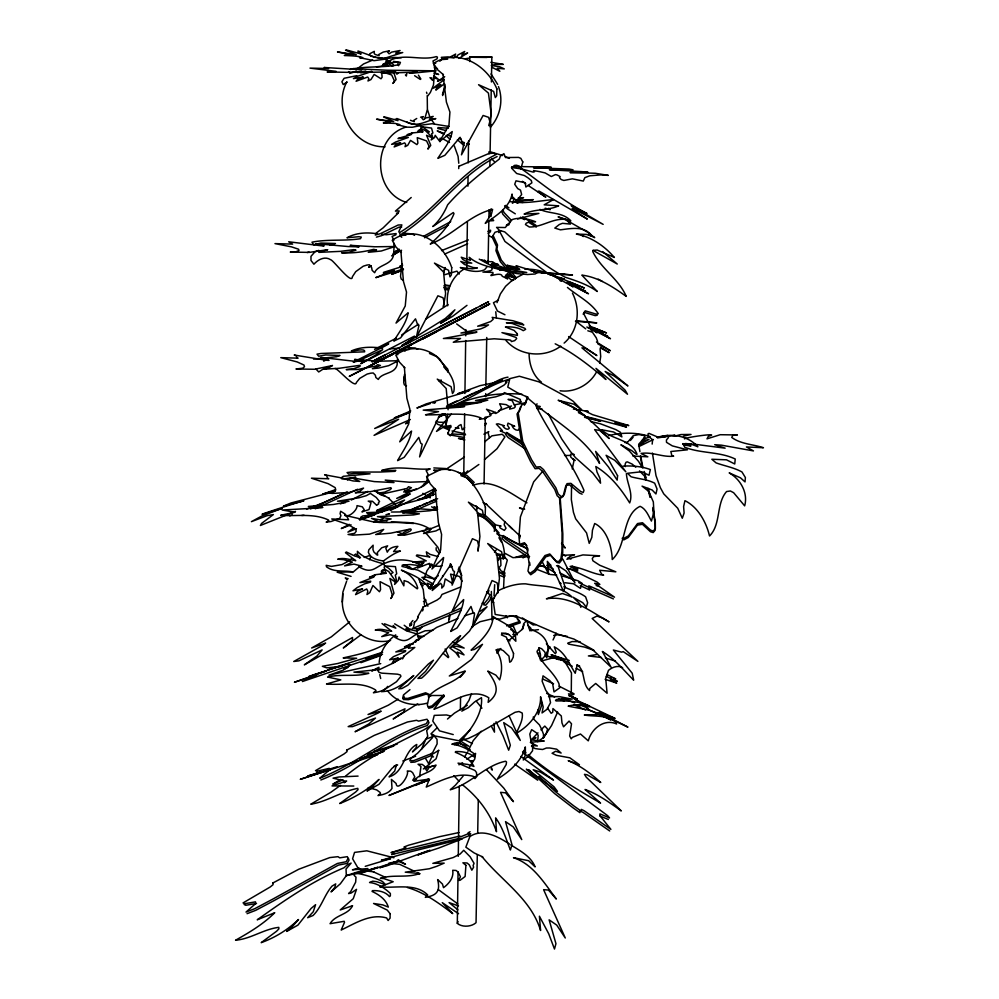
<?xml version="1.0" encoding="UTF-8"?>
<svg xmlns="http://www.w3.org/2000/svg" width="999" height="999" viewBox="0 0 999 999"><rect width="100%" height="100%" fill="white"/><g stroke="black" fill="none" stroke-linecap="round" stroke-linejoin="round"><path stroke-width="1.5" d="M436.176 547.727L436.176 550.087L439.385 553.708M503.571 588.261L504.358 570.729L507.317 560.102L504.12 556.493L504.133 554.033L505.207 553.434L512.949 557.654L529.582 556.518M477.297 854.807L476.048 922.689C471.416 926.91 462.087 927.522 457.305 923.338L458.054 871.915M458.279 856.33L459.278 786.201M460.377 709.839L460.564 697.377M463.761 474.525L464.635 413.736M464.922 393.481L465.684 340.497M465.759 335.826L465.846 329.583M466.72 268.806L467.395 222.053M467.907 186.214L468.044 176.86M468.244 162.837L468.556 141.021M469.705 61.538L469.817 56.743L491.845 57.043L491.396 81.968M477.697 832.991L478.296 800.274M484.065 483.966L485.277 416.97M485.651 396.715L485.714 393.594M485.851 385.801L486.738 337.5M488.099 262.712L488.861 220.642M488.923 217.532L489.06 209.74M489.86 166.109L489.972 159.877M490.109 152.085L491.246 89.76M571.278 693.044L571.465 672.864L564.248 660.701L550.449 656.655L568.681 662.424M424.288 604.47L424.363 602.022M652.16 444.105L652.634 439.747L648.501 436.388L647.951 433.991L648.938 433.354L657.954 437.137C671.952 433.191 687.874 435.614 697.876 446.778L690.983 444.08L685.714 443.544L683.328 444.018L684.665 447.227C700.948 453.646 719.342 451.398 735.239 459.016L734.74 463.973L726.473 459.815L711.837 459.265L716.096 462.899C724.774 465.996 733.803 467.507 741.945 471.94L745.391 477.559L745.029 481.893L740.446 477.797L729.183 472.902C740.471 479.17 748.301 492.944 744.655 505.856L733.653 492.719L730.406 490.984L726.573 491.545C715.871 503.696 721.303 524.3 709.527 535.988C706.318 522.215 697.926 507.017 684.952 500.686L683.616 506.543L684.103 513.024L682.292 518.244L677.747 508.266L663.748 493.868L660.314 487.599L655.993 475.599L652.422 453.084M301.735 515.472L304.071 515.272M458.716 168.606L458.803 165.959M445.079 267.532L443.606 273.351M342.719 593.668L342.32 602.072L342.869 592.17L346.616 581.256M394.18 243.381L393.693 254.433C392.232 264.448 380.856 264.148 375.674 270.692L374.65 272.727L372.152 270.354L371.603 267.495L369.418 264.772L366.883 265.072L363.274 266.196L355.731 271.653L352.385 276.76C352.222 285.452 333.266 259.915 330.557 259.678C324.775 255.869 317.957 259.665 313.923 264.211L310.989 260.477L310.976 256.356L314.935 251.81L318.743 250.387M492.082 267.52L491.958 269.817L490.472 270.754L482.929 272.103L492.894 272.44L493.007 273.676C485.202 278.983 501.198 270.741 502.235 276.273L507.667 278.896C500.024 273.114 512.862 277.385 515.959 278.209L506.693 274.525L507.392 273.589L509.965 274.525L510.252 272.29C496.328 267.657 480.981 267.12 469.205 257.305L470.429 260.327L461.251 257.205L462.699 259.365L465.896 261.238L471.778 263.137L465.072 262.812L460.764 261.438L464.448 264.473L473.089 267.532L477.36 267.932L472.127 268.831L460.277 267.557C467.769 270.841 476.61 273.027 484.503 269.842L486.975 266.895M447.714 372.04L447.864 369.33L436.925 356.73L429.483 353.496M540.259 659.952L540.521 655.007L538.823 647.702M457.305 923.338L458.042 921.577M501.461 542.082L498.913 537.749M379.17 662.512C380.119 651.373 386.75 641.246 395.741 634.852M519.78 538.186L520.004 535.127M442.569 576.485L442.657 575.561M494.03 595.916L494.68 584.69M403.833 380.507L404.495 374.463M404.345 376.561L403.696 382.58L404.37 384.877L406.493 385.814M448.576 622.252L449.538 615.059M449.388 619.343L449.962 615.022M599.662 363.174L600.699 356.531L600.074 348.701M447.727 414.298L446.066 424.987L446.74 419.705L445.729 415.472L441.945 413.886M541.645 659.927L541.808 658.94M419.605 776.66L420.966 766.508L418.032 764.235L422.227 764.397L424.4 766.058L426.773 770.966L428.746 768.219L428.321 766.708M572.24 468.943L574.088 460.164L570.716 457.018L570.591 454.433L571.64 453.583L574.275 454.545M491.845 57.043L469.767 56.868M494.393 529.27L495.367 524.612L485.639 515.734L477.222 512.874M494.268 531.381L495.242 526.748L485.514 517.919L478.396 515.571M433.466 488.823L432.467 493.481L433.017 495.267M432.33 495.566L434.665 488.436M414.672 621.927L413.274 628.284L416.983 628.995M488.124 593.568L488.886 590.209M404.058 696.253L403.284 699.5L408.379 699.725L426.198 694.093L430.169 695.903M397.427 359.428L397.115 364.86C394.842 373.576 384.54 372.352 379.32 377.809L378.309 379.445L375.874 377.51L375.349 375.187L373.214 372.977L370.729 373.176L367.17 374.051L359.74 378.384L356.406 382.48C355.494 389.323 338.261 368.818 335.09 368.469M565.546 486.7L563.099 496.453L560.302 498.389L557.18 495.766L554.72 489.385L542.457 471.266L539.098 468.394L535.114 468.706L530.569 461.501L521.703 443.119L517.032 413.873L518.256 413.087L520.666 406.63M487.175 416.858L484.877 419.568M442.42 94.805L445.154 84.778M442.669 95.542L445.005 86.975M491.046 124.8L490.372 127.248C500.187 116.421 503.646 100.25 498.439 86.538M402.073 263.923L400.512 276.286L401.223 279.121L403.384 280.257M401.148 268.831L402.322 264.635M450.661 564.373L449.712 567.245L451.948 566.383M491.146 208.766L490.034 212.025L491.046 216.596M424.762 118.819L427.397 109.478L427.235 95.567M471.478 693.643L468.993 700.386L461.825 711.126L468.306 707.679L474.6 701.947L481.481 697.664C482.979 713.174 471.54 728.758 461.563 740.184L468.406 738.436L475.574 734.964L515.109 712.262L519.005 711.5L522.227 713.036C523.351 720.229 518.868 726.91 516.308 733.366C529.258 725.886 541.158 712.487 540.571 696.765L543.194 706.967L542.032 712.949L546.915 709.377L550.536 702.659L548.813 694.417L545.791 690.384L542.132 681.218L543.031 675.836L549.75 680.581L552.684 683.94L554.02 691.907L559.727 687.824L558.891 683.516C553.321 671.403 541.383 664.11 536.987 651.398L539.46 647.914L541.62 648.701L544.692 651.86L546.628 657.717C551.273 643.406 543.868 632.891 529.27 629.158L527.072 621.39L525.736 621.465L523.613 623.826L522.902 628.821L508.341 640.883M346.803 81.955C332.342 109.178 353.134 147.527 385.077 146.828M410.926 625.187L410.002 625.861M423.701 579.432L427.01 570.679L431.556 564.36M524.413 405.207L526.898 398.613M527.922 396.965L525.437 403.559L521.69 404.97L519.293 411.426L518.069 412.212L522.752 441.446L531.643 459.827L536.188 467.045L540.184 466.72L543.543 469.592L555.831 487.712L558.291 494.105L561.413 496.715L564.21 494.792L566.995 483.653L570.866 483.341L580.644 491.458L583.254 492.519L583.978 490.334C571.053 460.639 550.399 435.102 536.063 406.106L537.025 403.783M369.618 559.802L370.592 557.267L369.867 555.432L364.148 557.442M497.015 302.647L500.374 293.943L505.606 286.288L512.325 280.232M422.552 610.901L423.226 609.19M397.115 73.164L396.728 74.088L397.964 73.377M468.094 751.123L473.176 740.671L481.168 731.268M423.476 606.805L417.657 616.92L418.194 617.582M421.478 749.3L425.874 739.16L431.943 736.937M522.027 629.445L524.088 624.737M450.324 563.686L450.524 565.122M444.193 270.242L445.104 268.207M557.629 712.075L551.623 725.449L543.081 738.336L546.241 733.366L547.602 729.07L544.805 726.073L540.958 729.882M549.9 646.765L544.642 656.355L541.795 659.365M553.021 639.997L556.131 633.241M491.57 596.453L489.735 600.399L485.764 605.219L483.703 604.82M428.521 763.898L432.542 755.394L429.657 754.332L413.898 760.564L409.79 760.863L411.101 758.191L417.482 753.333L432.367 737.824L433.828 734.927L430.894 733.928L437.013 727.871M644.892 437.237L643.331 440.497L638.573 445.854M485.214 425.499L486.351 423.301L485.064 423.738M440.035 414.672L419.592 456.905L422.202 444.168L420.804 443.344L418.768 437.412L404.158 457.33L397.602 460.639C402.772 451.136 409.902 441.933 411.563 431.068L399.7 441.833L408.703 423.963L409.915 409.39L406.893 398.276L404.37 367.307L404.845 367.882L399.363 362.038L395.816 355.12C409.765 344.767 427.46 347.49 439.597 358.953C445.579 369.081 456.381 378.771 453.821 391.533L452.51 393.556L451.098 386.713L437.25 379.108L446.203 388.524L448.089 409.74M418.181 617.357L416.446 620.566L414.173 622.302M415.746 641.745L417.17 639.685L418.906 639.61L417.107 634.153L425.124 630.806L432.867 630.344M402.572 658.89L404.32 655.831M410.626 644.805L408.666 648.226L414.797 647.452L403.359 656.443M583.129 314.161L585.214 310.826L596.216 314.123L598.289 313.748C591.046 302.41 577.672 296.016 567.444 287.437M380.607 574.038L383.504 569.705L385.402 569.63L388.736 571.528L395.741 581.418L396.041 582.454L389.872 578.446L393.968 593.181L390.846 598.551L391.995 596.79L392.083 594.143L389.747 586.663L380.07 581.668L380.557 589.66L379.47 591.745L372.939 585.489L369.817 592.619L366.983 594.53L367.807 591.171L366.708 588.973L355.569 594.63L357.33 591.445L362.537 588.886L352.997 590.821L357.23 587.549L364.61 583.853L370.454 582.13L370.741 581.168L359.902 582.579L373.751 577.122L375.174 574.737L386.051 573.326L384.153 567.295L384.765 565.933L383.541 563.923C395.429 557.954 411.089 558.666 422.065 565.909L410.389 564.522L402.36 565.072L402.01 566.421L417.844 570.104L434.902 579.108L426.323 577.01L421.89 577.447L433.204 583.99M467.794 470.879L464.523 474.05M464.647 756.817L467.407 752.259M343.718 669.155L347.989 667.432M387.762 686.375C384.69 690.871 378.509 691.982 373.414 692.757L376.011 690.809L375.499 689.909C360.976 681.068 342.707 685.364 326.523 684.003L340.821 679.882L327.622 677.047C341.146 673.688 355.419 677.122 368.806 673.326L353.933 672.14L379.233 669.442M469.018 767.582L474.762 759.003L475.586 753.408L466.845 759.29M494.53 552.435L496.103 550.099M498.114 559.04L500.324 555.794L496.141 554.77M498.301 560.464L500.499 557.217M596.44 372.103C589.572 384.902 574.512 392.782 560.089 390.771M539.947 209.39C549.15 214.023 562.774 211.863 570.854 220.879L558.091 216.87L565.671 219.73L586.975 231.893M427.609 96.141L430.369 92.445L433.466 85.052L434.89 68.344L432.979 60.989L437.087 58.804L437.425 57.118L436.276 56.606C419.792 61.638 400.187 51.124 385.302 63.549L397.789 61.913L400.437 62.375L399.525 64.548C383.304 68.094 366.433 65.709 350.287 69.455M410.452 644.904L407.979 647.727M542.644 471.403L533.678 481.855L520.404 516.908L518.968 536.863L519.63 544.355L524.45 542.732L526.51 545.254L529.183 563.96L527.959 571.116L529.92 573.426L534.428 570.229L544.979 555.531L549.775 553.958L556.143 561.138L558.578 561.688L560.901 558.716L561.925 551.361L562.05 532.604L559.502 497.677M422.327 626.473L420.379 628.97L416.833 631.168L409.515 629.42L404.183 625.249M417.594 132.38L420.267 129.358L422.077 129.271L425.312 130.532L432.217 137.25L432.517 137.949L426.548 135.29L430.781 145.379L427.909 149.126L428.996 146.079L426.598 140.946L417.245 137.65L417.894 143.144L416.908 144.605L410.527 140.384L407.704 145.342L405.032 146.703L405.744 144.38L404.645 142.882L394.143 146.94L395.754 144.718L400.674 142.882L391.596 144.356L395.567 142.033L408.329 137.437L398.002 138.574L398.913 138.174L411.113 134.615L412.412 132.942L422.777 131.818L420.829 127.685L421.378 126.736L431.506 128.072L432.892 132.979L431.58 133.816L432.704 137.063L431.131 139.96L434.528 137.6L435.189 135.327L439.935 141.683L440.059 138.149L440.934 138.586M432.417 583.94L429.433 587.699L431.705 586.7M451.373 414.011L436.501 431.418L443.406 427.072L450.861 425.462L447.814 433.866L450.399 435.826L453.883 430.606L458.966 425.599L461.014 424.55L462.212 429.782L464.622 427.647M412.862 620.504L410.901 622.889L411.401 625.362L409.578 623.913M427.934 528.259L426.648 529.807L404.37 535.252L397.814 534.94L404.832 533.716L410.202 531.018L411.263 529.77L410.664 528.958L390.784 533.166L375.699 534.54L380.432 532.617L383.691 529.433L369.493 534.153L352.872 535.152L348.064 534.477L354.595 533.341L356.231 531.281L355.544 528.971L348.389 524.737L331.718 518.956L348.626 519.805L346.69 516.183L344.655 515.284L373.039 521.828L379.707 522.352L371.416 518.331L386.975 521.053M463.174 776.048L455.444 785.177L450.274 789.759C470.442 784.265 485.389 765.197 505.644 761.238L506.53 761.962L506.193 764.547L497.377 779.108C509.49 771.628 521.778 761.25 525.324 746.915L525.462 754.969L523.251 759.977L528.109 756.58L532.554 750.749L532.767 744.18L531.031 741.196L529.807 734.09L531.655 729.62L536.376 732.816L538.174 735.252L537.699 741.62L543.369 737.712L543.531 734.277L541.57 729.17L539.472 724.937L534.028 719.467L533.254 716.97M630.369 440.497L633.116 437.262M626.773 443.231L633.204 435.676L638.873 434.577L644.992 435.651L643.431 438.911L638.661 444.28L639.922 451.648M668.518 437.5L666.445 439.935L666.483 442.32L672.315 445.879L687.424 449.825L670.829 451.511L671.815 455.432L673.638 456.181C662.587 457.467 652.122 451.623 641.121 453.446L647.851 456.818L632.879 456.019M382.155 66.184L385.164 63.074L387.137 62.974L392.832 66.259M460.189 677.26L465.284 671.378M496.79 653.071L500.874 648.501M439.86 61.251L441.895 58.991M407.355 627.497L405.494 629.495L406.268 630.431L411.039 629.133M530.669 740.546L537.999 732.879M443.731 694.992L431.968 705.918L428.221 706.93M444.28 696.315L432.53 707.242L428.783 708.254L427.297 704.869L429.607 694.58L425.624 692.782L407.792 698.413L402.697 698.176L403.471 694.942L409.952 689.66M349.675 621.815L331.293 636.887L311.651 647.989L325.624 643.081L322.59 645.379L293.743 661.5L298.888 660.851L322.14 649.899L316.995 655.981L304.333 664.847L352.547 637.474L352.322 640.521L343.306 647.989L360.751 634.939M454.807 744.792L457.043 742.619M459.29 740.459L470.479 729.632M456.905 745.242L463.611 738.748M421.103 565.072L423.888 562.4M522.989 557.904L526.573 555.581M407.704 629.457L408.516 628.696M564.11 343.094C578.359 330.969 580.806 309.378 572.452 293.157M478.871 464.485L463.386 475.399M484.515 459.615L497.027 448.713L504.907 436.925L502.235 434.265L491.958 435.839L484.765 441.745M444.567 83.691L435.876 90.11L436.838 87.625L440.921 84.678L432.942 88.312L444.205 79.645M349.8 560.164L351.386 558.803M447.689 432.567L448.576 434.153L451.111 435.102L464.46 437.55M352.635 572.502L360.726 565.646M447.477 719.03L454.458 713.136L467.307 705.257M436.113 584.865L433.166 587.35L432.242 590.509L440.596 583.266L441.895 584.977L441.783 588.099L443.843 585.839L445.229 578.921L451.785 583.091L452.347 581.043L450.561 574.1L459.552 576.523L462.1 581.231M480.082 611.288L487.087 606.743L479.333 614.997L469.455 631.143L462 638.623L450.886 647.315L456.668 641.533L460.626 635.676C444.667 646.403 436.363 665.696 421.615 678.121L417.919 678.458L425.499 671.478L433.466 660.189L428.359 664.035L407.954 685.127L401.873 688.523L398.763 688.823L413.786 675.536C404.495 683.016 393.881 691.645 381.381 691.62L396.478 681.73L400.936 676.311L400.387 674.987L397.477 674.175L381.718 673.151L378.996 672.339L377.784 670.416L393.643 662.849L400.824 658.054M411.213 197.502L395.417 211.114L399.188 210.926L398.002 213.274L383.141 227.859L376.373 232.917L375.324 235.077L380.269 233.704L398.164 225.012L401.898 224.887L398.776 231.706L399.5 232.655C435.04 211.239 458.641 172.902 496.128 154.495L493.444 153.122L488.686 153.596L459.34 166.096M407.967 627.921L406.143 630.169M355.969 69.843L363.561 63.961L372.627 60.102M466.983 305.344L452.559 316.383L440.472 323.426L448.526 317.957L454.92 309.777L445.304 318.494L401.735 345.691L412.899 338.611L414.46 336.126L360.739 363.673L375.524 355.132L382.667 349.662L357.917 361.076L353.271 362.175L385.09 345.979L388.711 343.793L374.563 349.325L396.378 338.149M498.663 232.53L500.649 230.981M483.903 434.203L488.811 431.618L488.099 432.754L489.435 437.837M464.697 268.644C451.873 276.199 445.479 291.283 447.664 305.794M409.627 625.761L411.9 624.038M512.025 528.746L509.203 525.849M345.354 776.285C368.968 756.643 396.865 743.244 424.2 729.67L431.718 724.837L426.66 730.506L427.747 736.163L426.66 738.361L421.953 743.88L412.45 751.922L416.146 747.602L416.77 744.48C403.484 751.385 404.558 772.514 389.048 776.86L394.68 771.078L396.528 764.672L391.895 768.456L378.996 784.302L367.07 791.021L372.265 786.85L379.021 779.42C367.657 789.884 354.096 797.964 339.71 803.546L355.719 791.97L358.029 789.672L357.779 788.373C341.508 791.345 327.173 801.66 310.776 804.22L330.906 792.244L340.497 785.351M354.67 554.82L355.756 554.033L359.64 558.104M410.002 490.272L407.068 492.832L404.732 491.296L404.345 489.498M418.456 324.25L401.635 334.94M344.205 782.766L346.665 781.043M438.249 575.736L433.791 579.033L436.251 578.234M572.964 458.728L575.274 460.489M417.357 704.045L393.156 718.98L403.559 712.1L405.032 708.815L355.07 731.743L368.843 723.925L375.499 718.056L352.485 726.635L348.164 726.61L377.784 713.211L381.168 711.138L368.019 714.51L388.324 705.194L398.126 699.125M446.603 468.881L464.41 457.005M460.701 474.363L464.036 472.14M309.141 252.048L307.255 252.56M347.365 479.957L349.438 478.583L355.806 477.235L342.794 478.971M458.903 58.417L467.619 52.959L461.738 55.12L464.71 51.486L458.066 54.895L456.318 57.168L454.47 55.744L455.681 54.108L450.799 56.681M402.147 658.054L392.07 663.423L393.618 660.389L398.339 657.966L389.635 659.79L393.444 656.668L405.444 651.535L405.694 650.611L395.791 651.935L408.379 646.753L409.627 644.467L413.361 643.98M425.924 319.018L447.989 304.67M421.378 486.85L426.76 481.818L427.959 474.05L426.123 470.566L430.232 468.881C414.21 470.367 397.452 465.034 381.68 470.504L395.791 470.354L394.955 471.341L380.294 472.04L351.061 472.065L347.065 472.539L348.614 474.15L355.819 473.251L370.08 473.826L343.306 476.286L341.208 477.847L324.638 474.775L326.673 475.624L327.41 477.947L328.758 478.771L311.438 478.196L328.072 483.641L335.152 487.624L335.764 489.785L334.041 491.708L327.41 492.769L332.23 493.406L349.051 492.495L363.561 488.086L360.152 491.071L355.307 492.857L370.579 491.595L390.796 487.687L391.383 488.436L390.259 489.61L384.74 492.132L377.622 493.269L384.228 493.568L406.905 488.499L408.554 486.725L411.438 487.749L403.646 491.983L416.196 489.56L423.651 485.814L429.058 481.506L409.478 482.23L385.214 480.094L394.006 482.567L374.3 481.605L351.548 477.672L359.777 481.456L353.059 480.944L341.283 477.834L341.845 478.896M367.957 491.346L351.248 500.049M416.745 118.481L413.686 120.442L414.21 121.666L410.427 120.267M340.622 779.42L332.842 784.165L343.019 779.832M509.602 223.202L506.331 225.299L509.04 224.738M438.998 525.437L430.482 528.821L425.524 529.445L428.047 527.897C412.849 519.23 393.631 523.726 376.748 522.215L391.146 518.968L377.41 516.633L413.449 514.935L419.393 513.823L404.046 512.812L429.82 510.764L437.687 509.24M392.732 255.107L397.989 251.885L394.767 253.634M408.566 421.853L405.482 423.763L408.554 422.427M353.696 527.884L347.902 532.13L356.481 528.683M444.705 76.698L437.475 81.294L443.506 78.933M423.638 484.44L428.621 481.393M419.842 565.834L411.875 569.38M443.369 414.198L438.586 417.082L444.493 414.335M488.061 233.242L490.397 231.843L490.596 230.195L487.874 231.381M472.227 626.398L480.069 621.715L493.981 618.393M388.499 641.845C374.95 651.086 358.878 654.382 343.181 657.904L356.643 658.241L337.787 663.486L322.34 666.308L326.673 667.844L342.482 666.258M391.383 573.563L393.069 572.564L388.648 568.219L384.765 565.933L395.429 566.658L396.715 573.788L395.292 575.187L396.353 579.895L394.593 584.427L398.276 580.469L399.051 576.997L403.846 585.864L404.108 580.581L408.017 581.893L417.207 588.836L417.757 588.136C415.559 579.707 409.278 573.451 401.348 570.154C411.588 574.313 423.201 578.633 429.195 588.573L427.247 583.191L432.255 585.252M362.113 518.331L360.589 517.32L362.737 515.934L370.367 515.222M436.001 490.534L422.889 498.201L433.429 491.383L434.852 488.636L390.597 510.302M423.451 601.523L426.024 600.024M663.848 437.312L667.619 435.464L656.98 437.5M390.147 509.965L397.864 505.544L427.172 497.802L430.631 496.366L417.545 499.837L435.239 494.006M383.391 560.976C388.773 557.117 394.031 553.296 400.412 551.023L393.569 551.548L397.864 546.366C393.756 546.565 389.011 548.064 387.275 552.16L385.826 548.251L387.637 545.829L381.705 547.789L377.26 552.622L377.709 555.119L376.973 554.907L373.888 551.985L372.964 549.625L373.114 545.192L368.806 549.825L368.369 552.297C370.504 558.591 377.597 560.114 383.391 560.976L384.078 563.448C374.275 568.031 371.428 574.275 358.853 566.72L361.95 566.171L353.971 564.098L344.555 565.896L352.397 562.112L343.506 559.64L337.724 559.203C343.631 557.305 349.85 559.815 355.756 560.689L345.479 552.722L346.328 551.972L354.845 556.068L360.452 557.629L357.605 554.845L357.392 551.298C363.923 558.329 373.938 561.176 382.967 563.686M497.102 156.568C459.627 174.95 436.088 213.311 400.574 234.728L399.85 233.766M485.314 395.741L503.946 385.164L506.88 382.317L505.581 382.068L508.853 379.295C487.237 385.589 468.331 400.699 446.703 408.216M401.586 250.25L391.583 255.881M371.191 265.796L368.606 267.257L371.104 265.896M378.983 667.257L371.74 670.903M393.082 253.446L399.525 249.825M458.928 764.822L462.574 762.774M408.966 645.729L436.725 627.384L457.954 618.406M399.425 249.338L393.906 252.335L399.125 249.488M470.729 833.715L468.718 834.802L470.042 835.326L461.963 838.561L459.865 838.211L391.62 854.582L393.893 853.77M623.938 538.311L628.371 535.901L637.537 523.563L642.519 522.727L650.599 530.194L653.334 531.018L655.381 528.546L655.294 521.878L652.896 507.442M470.092 831.717L468.081 832.804L469.405 833.303L461.313 836.538L459.215 836.2L391.009 852.646L403.134 848.788L405.831 847.639L404.008 847.002L408.416 845.266L439.56 836.675L459.028 832.542M560.764 346.141C544.28 358.354 519.83 356.081 506.143 340.671M349.013 560.839L341.995 564.597L331.431 566.396L326.186 565.322L326.536 566.808C333.953 572.564 343.906 570.204 352.51 571.84L337.15 572.202L351.074 576.398M423.751 236.239L450.711 221.628M448.464 225.112L424.538 237.762M410.989 344.193L410.302 344.568M683.441 436.213L691.021 434.44L680.918 434.553L674.725 436.101M409.927 342.12L405.507 344.418M430.944 334.59L436.713 331.531L428.546 335.776M458.878 320.03L465.259 316.72L422.914 338.761L428.858 335.701M514.91 278.484L523.601 273.951M410.901 344.905L400.774 350.162M429.707 335.264L378.496 361.613M388.873 356.218L392.819 354.158L349.238 376.411L397.053 351.735L378.359 361.326L383.491 358.703M406.568 346.491L409.066 345.204M391.021 354.795L412.112 343.893M369.655 366.133L384.328 358.566M410.589 345.117L397.502 351.86M456.98 321.054L489.685 303.996L467.707 315.297M377.597 358.791L476.211 308.142M381.019 357.142L371.865 361.85L385.264 354.907L374.213 360.539M386.788 356.68L405.257 347.177M415.784 341.72L419.38 339.872M420.704 339.185L489.672 303.908L482.467 307.667M477.31 310.289L372.952 363.948L386.338 356.993L377.572 361.463M439.46 326.923L488.586 301.76L481.368 305.507M378.658 360.851L385.477 357.355M439.285 529.183L435.889 530.919L423.551 533.528L429.97 530.394L431.106 529.008L429.945 528.109M403.421 269.48L391.645 274.35L402.51 270.367M480.219 306.019L481.193 305.532M422.727 607.18L437.112 600.037L440.309 597.652L441.995 594.43L460.527 587.062M375.287 362.6L376.311 362.1M407.48 630.494L408.753 629.87M481.306 308.142L482.28 307.667M467.669 243.756L444.617 254.108M474.687 392.595C486.725 389.185 495.741 379.008 508.029 377.147M310.564 508.816L314.685 506.843M315.297 508.791L357.605 489.26M416.133 488.873L396.703 498.389L410.214 493.881L406.78 495.979L376.561 510.589L381.031 509.989L404.57 500.037L397.864 505.544L379.957 510.726L376.835 512.437L397.689 506.83L359.278 519.093M447.265 405.469L456.868 400.961M463.723 397.739L473.314 393.231M344.205 493.206L323.851 502.597L306.543 509.128M416.62 779.02L412.749 780.231L414.822 776.91L412.649 772.689L410.714 771.178L407.267 770.991C409.752 775.449 396.978 792.644 396.103 783.478L391.446 779.42L392.008 788.398C389.273 793.181 383.104 794.729 377.997 795.566L380.519 793.381L380.02 792.382L376.648 789.897L368.256 787.562M317.432 505.519L347.177 491.883M446.466 406.506L502.534 379.707L493.019 382.954L479.995 385.664L457.517 393.868L469.78 390.247L465.871 392.02L426.061 403.958L416.883 408.017L430.432 403.534M653.346 439.523L639.772 446.141L643.955 442.182L649.025 439.435L642.494 440.934M438.424 417.207L445.417 414.023M349.388 524.35L341.283 528.546L351.086 524.825M347.015 82.155L343.244 84.553L341.895 81.756L344.143 78.272L356.755 75.699M415.646 756.255L402.822 760.976M437.637 498.726L402.784 513.186M416.833 631.168L417.545 633.616C408.579 638.336 406.83 644.517 394.73 637.225L397.527 636.65L390.197 634.702L381.718 636.625L388.698 632.754L380.519 630.431L375.249 630.082C380.569 628.109 386.301 630.519 391.695 631.293L382.03 623.538M460.851 608.266L412.437 628.608M413.037 508.966L420.192 505.869M423.052 504.632L427.347 502.772M430.207 501.535L435.939 499.05M460.989 610.464L416.733 629.095M410.839 512.25L436.613 501.123M515.459 557.417L525.124 554.557M405.669 127.185C371.516 137.787 372.689 192.557 406.743 202.46M434.94 508.316L437.475 507.242M410.377 419.505L374.063 435.364L398.601 419.293L374.687 428.496L389.51 420.816L409.89 412.387M420.754 783.228L429.245 779.607L388.961 795.454L428.958 778.895M361.601 72.215L360.602 72.64L363.686 72.427M289.698 515.859L292.257 514.81M415.234 785.451L429.57 779.682M458.066 407.455L462.038 405.869M463.361 405.332L480.744 402.397L463.361 402.797L456.88 405.057L457.38 404.096C477.372 395.654 500.524 392.195 522.102 394.343M441.546 250.599L468.344 239.91M426.86 737.512L427.36 737.599M359.752 520.067L374.837 514.685L359.478 519.468M489.747 414.373L495.541 412.137M498.451 411.026L511.488 405.994M514.385 404.87L525.986 402.647M373.751 522.015L376.523 520.966M382.492 654.295L302.385 681.543L316.833 674.962L294.418 682.255L326.436 670.903L308.703 676.66L314.485 674.487L348.601 663.561L328.022 669.879L330.919 668.731L382.654 652.247M393.781 766.395L397.652 764.959M464.51 615.871L474.075 612.737M372.09 670.829L378.846 668.331M365.959 658.616L381.543 652.984M360.939 662.674L380.769 655.519M340.284 503.896L342.582 503.071M429.845 766.995L433.129 765.833M406.705 121.978C416.595 127.835 426.186 120.979 435.814 118.619L429.283 119.181L433.204 116.408L425.599 117.994L423.264 119.755L421.728 117.882L423.376 116.596L420.567 117.208M439.023 380.881L441.296 380.07M410.739 410.914L394.28 417.982L409.34 412.55M385.951 514.71L389.473 513.898L388.449 513.811M427.834 132.392L429.408 131.868L420.179 125.275L432.13 123.726L449.288 126.523M402.684 265.222L399.9 266.146L401.198 266.034M295.529 511.413L260.414 525.474L261.626 523.376L273.389 514.56L267.07 515.684L251.398 521.665L261.925 515.959L282.218 508.341C227.572 525.124 301.036 501.048 303.871 500.824L283.454 506.143L291.021 502.972L332.292 492.22L335.464 490.834L322.615 494.13L334.79 489.91M380.694 519.393L383.254 518.543M377.709 754.557L300.287 779.32L322.252 772.152L307.717 776.011L320.529 771.99M376.498 755.069L372.315 756.455L376.673 755.044M434.428 402.884L435.489 402.535M401.136 266.87L383.691 272.29L383.341 273.089L394.205 270.379L375.799 277.635L403.471 268.993M504.57 270.117L490.959 264.785L496.64 268.306L507.754 269.73M359.977 759.14L382.779 751.985M323.214 771.153L337.187 766.708M374.038 751.448L397.215 744.08M376.835 57.755L385.04 58.129L402.722 52.547L395.616 53.172L400.075 50.512L391.72 52.098L389.061 53.796L387.537 52.048L389.423 50.824L383.254 52.06L378.646 54.57L379.121 55.707L375.137 54.458L374.163 53.409L374.325 51.324L369.83 53.721L369.393 54.908L370.966 56.119L375.412 57.467M367.632 754.208L393.781 746.116M384.24 751.26L361.101 758.378M356.268 71.404L349.825 73.377L348.576 71.591M323.564 360.851L326.061 360.115L323.676 360.651M684.44 438.898C685.539 437.262 722.602 432.267 708.378 436.313L706.992 438.848L720.192 434.715L737.387 434.952L732.816 435.339L731.755 437.437C740.808 444.18 752.971 444.255 763.448 447.727L746.415 446.953L753.458 450.911L721.453 445.167L714.697 444.692L725.137 448.164L693.044 444.056M435.077 68.094L435.901 67.857L434.253 67.82M510.477 616.071L499.712 619.13L495.417 618.581M376.398 237.125L381.331 235.739L399.225 227.073L401.71 226.985M409.041 529.433L403.246 532.779L403.159 534.04L397.465 531.855M642.444 439.672L650.187 436.625C636.65 432.142 622.227 432.367 608.466 435.589M541.146 661.076L553.434 657.717L558.716 659.615M359.128 867.981L352.41 869.817L367.894 868.568L346.328 875.624L340.347 883.79L331.056 891.907L334.815 887.399L335.714 883.89L332.005 886.138C324.3 895.079 321.566 907.08 313.087 915.496L307.642 917.731L313.249 911.775L315.597 904.669L311.089 908.466L297.952 925.099L286.701 931.418L291.733 927.247L298.526 919.53C287.874 929.694 275.062 937.686 261.189 942.656L276.586 931.243L278.871 928.895L278.796 927.372C263.848 929.02 250.624 939.035 235.552 940.221C249.413 932.442 263.499 923.988 274.762 912.724L257.23 919.804C284.69 900.199 312.537 880.893 343.956 867.794L347.814 864.497L351.136 863.099L346.029 869.03L346.328 875.624L357.542 873.313L377.847 867.294L360.789 872.901L363.274 872.477L399.263 860.576L379.745 867.731L387.437 865.634L426.898 851.198L430.144 850.349L417.882 854.869L438.698 848.064L462.3 838.885L409.253 852.135L381.356 860.276L390.559 858.715L365.222 866.333M506.58 625.849L519.805 621.44L516.795 617.494L511.825 615.684M508.516 626.823L520.279 622.802L517.257 618.856M531.58 745.454L537.35 745.953L530.619 742.682M657.692 437.862L674.962 435.314L673.001 435.776M444.942 274.625L456.955 271.154L459.253 274.038M442.145 565.634L439.26 566.358L429.72 565.684L432.292 564.497L428.047 563.911L417.382 568.081L423.564 562.887L415.609 562.587M472.989 485.377C492.22 477.709 511.113 493.993 526.935 502.834M432.817 402.997L434.952 402.472M517.569 218.981L538.886 213.411L524.1 214.073C534.777 208.566 547.739 210.864 558.666 205.831L544.193 204.82L553.483 199.563C538.936 200.824 524.263 204.258 509.652 201.498M330.332 770.104L318.556 772.839L316.596 772.364M509.552 270.517L506.943 271.004L507.754 271.291M418.906 639.61L415.884 640.284L415.184 641.271L415.834 641.82M557.917 278.109L551.46 274.85L564.348 279.058L561.038 278.359L584.353 288.024L570.804 282.467L567.207 282.055L579.22 287.15L573.438 285.477L585.539 291.209L579.083 288.549L588.486 293.756L568.831 283.803L573.151 286.863L555.069 276.76C545.879 271.965 535.364 268.506 524.887 269.293M380.731 663.623L328.883 675.199L343.281 670.129L350.424 665.009L348.788 665.284M343.668 503.009L345.467 502.622M385.402 569.63L382.08 570.329L381.306 571.366L386.051 573.326M505.282 557.504L500.674 558.453L500.924 565.409L499.05 567.632L501.048 570.879L504.857 572.727M387.425 690.659C396.366 702.684 413.286 707.255 427.435 703.046M397.003 861.5L388.898 863.198L399.712 864.347L414.697 871.378M320.841 779.982C357.892 765.484 389.423 737.612 427.372 725.499L429.021 722.539L428.084 721.003M390.584 640.484C367.083 646.266 342.595 626.011 342.32 602.172M328.808 367.095L323.913 368.569L318.718 371.965L315.871 368.918M553.683 635.501L557.767 634.752L567.32 636.4M538.449 629.645L529.632 630.719M597.24 315.259L595.179 315.634L584.178 312.337M412.662 562.225L426.236 560.851L416.321 555.819L416.945 554.944L429.832 556.992L427.023 555.082L426.336 551.873L430.02 554.345L437.937 556.555M465.397 58.754L469.605 58.029M409.715 629.757L406.206 630.357M422.077 129.271L418.206 130.532L422.777 131.818M256.531 903.471L245.804 905.269L244.106 904.507M363.049 518.019L365.322 517.644M387.137 62.974L382.879 64.286L387.824 65.597L385.839 61.351L386.476 60.377L390.634 60.964M624.937 442.607L627.322 442.22M543.568 272.814L533.678 271.928L565.059 274.488M313.524 359.091L336.601 356.73L340.022 355.457L325.774 354.945L318.656 356.231L316.995 354.158L320.941 353.484L364.635 351.823C365.846 347.814 354.046 351.273 351.348 350.949C361.101 346.591 372.19 346.74 382.58 348.189M517.794 202.572L518.543 202.46L516.545 202.547M520.454 545.679L525.262 544.068L526.635 545.741M596.99 654.495L588.386 655.943L601.448 657.492M389.885 348.888L399.612 348.052M535.539 624.675L533.191 624.987L522.315 617.906M365.122 72.24L371.89 71.428L357.817 76.199L353.409 78.609L363.349 77.06L357.917 78.971L356.081 81.256L367.682 77.048L368.831 78.584L367.982 80.981L370.941 79.583L374.175 74.45L380.994 78.771L382.118 77.273L381.606 71.616L391.683 74.975L394.13 80.257L394.043 82.13L392.844 83.404L396.103 79.533L393.806 72.627M247.053 913.685L255.781 910.314L273.489 900.923L338.411 865.109L347.24 863.373L349.038 860.164L348.389 858.291M374.488 522.015L377.21 521.715M376.498 66.783L387.824 65.597M435.015 507.13L433.516 507.28L436.413 507.629M622.989 466.133C632.192 465.546 641.795 466.421 650.361 469.542L649 475.237L641.67 471.753L627.547 473.289L631.056 476.76C639.023 479.008 647.24 479.283 654.67 483.179L657.055 489.035L655.956 493.981L652.172 490.022L642.045 486.126L648.701 491.371L653.334 501.91L653.933 511.838L651.423 521.066C648.451 515.746 646.041 508.941 640.122 506.318C621.765 514.897 627.147 545.729 612.275 559.527C611.738 546.553 606.942 529.445 594.692 523.501L592.444 530.207L591.833 537.337L589.235 543.369L586.563 532.904L575.661 518.818L573.451 512.337L571.341 499.612L571.565 484.478M511.538 198.439L514.21 198.202M419.88 124.326L420.629 125.524L412.275 127.26L407.093 127.16L396.903 124.638L399.812 124.688L395.304 123.426L383.341 122.914L390.597 121.915L376.586 119.181L393.718 121.578L383.641 116.945L385.065 116.92M565.896 485.302L569.755 484.99L579.532 493.106L582.142 494.168M329.832 245.292L335.464 243.506L320.941 243.044L313.698 244.718L311.988 242.183C327.959 238.948 344.43 241.283 360.502 238.686L361.276 237.075L358.741 236.701L346.965 237.774C356.094 232.642 367.132 232.168 377.272 233.803M562.225 555.344L574.537 554.732L570.117 556.356L566.895 559.278L582.904 554.907L599.65 555.806L593.731 556.643L592.257 558.541L592.907 560.789L599.687 565.234L615.846 571.803L599.625 570.254L601.61 574.125L603.633 575.174C591.97 574.1 581.83 567.057 570.129 566.433L577.809 570.891L566.858 568.468M410.789 762.374L414.885 762.075L430.644 755.856L433.529 756.93M441.258 57.343L447.802 56.893L454.07 57.979M441.108 59.603L447.652 59.166M516.733 201.398C560.464 197.178 501.598 202.647 523.551 197.64L518.294 197.914M498.451 300.075L493.456 302.734L497.415 311.001L504.932 314.747M536.875 272.465L538.486 272.465L530.644 270.679M573.364 409.053L588.224 411.401L585.339 411.151L592.619 414.685L628.783 425.562L614.747 422.839L626.498 427.072L592.819 418.206L586.863 416.958L600.599 421.266L584.552 417.307M402.984 233.142L412.088 233.903L414.573 235.352M405.931 235.215L399.737 235.477L401.785 237.287M384.603 59.216L374.076 60.677L359.503 57.617L362.737 57.767C358.928 54.908 330.419 55.944 352.784 54.92L337.5 51.96L356.281 54.72L345.567 50.162L346.453 49.95L361.151 53.996L358.204 52.497L357.967 50.986L373.339 56.593L385.751 59.253L385.04 58.129M519.867 166.671L511.638 166.908M456.918 428.334L459.016 428.259L455.394 427.684M473.826 57.293L487.012 57.443M404.807 347.39L415.247 348.052L417.682 349.25M409.215 349.475L403.146 349.613L405.144 351.099M434.64 68.544L437.475 68.494M530.344 742.319L544.23 741.021L538.961 740.671M548.513 696.578L559.203 696.628L572.19 699.125L557.105 699.325L555.544 700.249L555.993 700.936C567.045 700.736 579.482 701.136 589.585 706.106L589.647 706.768C582.792 704.782 575.012 704.058 568.169 706.168L589.348 710.214L601.048 714.447L584.315 715.009C594.742 716.857 606.593 714.672 615.459 721.84L616.633 723.95C604.058 718.318 591.283 728.97 588.299 740.858L580.506 734.015L572.352 737.387L571.216 738.81L569.655 736.026L571.528 723.8L569.068 721.091L563.548 726.81L561.975 722.926L561.301 715.958L552.947 708.578L552.734 712.287L551.161 713.286L547.564 708.054M521.241 166.621L544.78 166.92L551.361 167.37L533.541 167.782L569.08 169.056L573.026 169.818L549.363 169.693L582.055 171.653L588.074 172.303L570.029 172.54L595.242 173.264L608.341 175.374L600.824 174.9L589.772 175.799L584.877 177.635L583.291 181.069L572.39 178.833L563.848 180.457L561.188 179.545L559.515 177.66L560.164 176.636L557.03 174.937L555.432 174.6L551.336 176.523L545.179 172.939L540.172 171.766L533.503 170.529L534.527 171.753L533.129 172.09L521.553 168.931L511.413 167.495M445.267 422.365L438.823 422.227L436.138 421.141M433.828 467.919L445.779 468.556L450.037 470.267M439.785 470.104L433.678 470.142L435.601 471.316M564.572 455.482L570.616 455.457M382.142 512.025L366.658 512.612L368.119 514.06L377.822 513.336M465.596 434.79L452.897 433.978M443.818 285.889L450 285.739L444.543 284.802M533.741 737.749L536.038 737.786L531.431 739.934L537.524 740.509M358.079 776.098L339.048 776.972L333.054 778.159L345.991 781.293L332.018 785.913L353.808 786.038M565.047 582.742L573.451 583.753L580.444 588.361L582.055 583.316L578.184 580.856L562.612 576.023M580.069 641.67L572.102 641.57L567.657 643.219L568.631 644.118L584.577 647.077L594.368 650.536M682.742 443.693L691.508 443.956M413.648 523.501L391.246 521.915M610.889 677.697L611.675 677.722M575.461 321.316L596.778 322.877L576.248 320.704M391.358 512.037L414.323 511.813L415.209 510.939L401.173 510.988L417.919 508.728L436.863 509.989M433.491 63.124L435.751 63.224M608.354 819.48L600.124 816.121M423.813 636.4L418.256 636.076L420.641 637.512M444.418 288.898L448.514 289.161M616.545 681.206L617.32 681.256L614.373 679.969M683.528 445.092L691.058 445.891L682.642 443.893M562.012 274.126L559.677 273.988M541.92 272.727L547.102 273.102L547.802 273.951M560.751 274.076L572.489 274.987L541.108 272.527M495.067 524.787L501.061 526.061L499.625 526.66L500.162 527.984L504.383 530.394L506.006 528.209L504.183 524.662L504.782 521.74M464.373 439.011L458.479 438.399L464.885 439.935M492.007 598.339L494.055 598.501M508.928 634.577L501.585 633.029M444.667 289.51L447.927 289.797M536.788 408.479L542.282 409.203M568.768 695.729L572.789 696.116M490.234 220.879L493.681 220.617L492.27 218.669M556.743 575.124L549.974 574.437L536.201 569.08M366.745 871.078L373.851 871.802L373.151 871.702L385.577 877.434M381.743 234.266L386.226 234.74L396.128 233.566L395.891 234.827L392.095 236.413L393.793 240.522M451.173 427.048L443.856 426.123M401.198 57.817L394.443 57.43L385.202 58.866L389.173 61.688M449.438 428.109L443.019 427.385L449.5 430.169M520.179 429.021L519.105 428.896L519.305 429.82C516.483 431.218 513.311 428.883 512.15 425.999L514.747 426.286L508.029 423.151L507.455 425.224L509.315 428.146L508.553 428.983C506.743 429.957 503.833 427.884 502.859 425.949L504.308 425.736L498.239 423.813L496.341 424.088L502.422 430.631L500.162 430.794L506.381 433.641M547.976 564.722L550.824 565.059M443.706 287.6L449.275 288.311M539.098 565.721L544.805 566.683M448.401 128.222L438.049 127.56L437.749 128.446L446.153 130.607M393.406 61.364L397.577 61.95L398.589 65.722M424.625 605.981L425.874 606.156M605.369 657.954L615.446 661.088M512.812 634.502L515.322 634.889M539.26 565.559L542.957 566.146L548.938 569.18M464.997 433.678L451.998 430.981M472.427 761.038L470.292 760.676L472.714 761.638M490.846 62.288L503.296 64.386L495.254 64.473L491.371 65.484L499.675 66.746L504.283 68.906L497.165 68.219L499.85 71.291L492.42 67.507M453.246 734.577L439.498 730.843L432.767 721.078L434.253 715.384L446.478 714.959L450.087 715.871M396.453 213.137L397.952 213.411M482.167 603.184L484.228 603.583L488.211 598.763L490.047 594.817L486.613 591.945M417.844 704.407L419.193 704.67M590.471 421.503L600.399 423.776L615.859 429.62L620.367 432.242L621.89 436.9L613.623 431.993L601.523 429.745C611.962 439.772 631.343 439.148 637.087 454.258M613.411 598.913L589.398 588.274M496.378 553.583L503.721 555.144M596.178 585.589L598.788 586.151M538.623 406.118L540.284 406.493M510.826 625.898L513.361 626.498M419.592 125.537L409.215 123.039L396.765 118.494M348.176 578.721L345.267 577.984L347.24 579.82M442.432 425.899L437.812 424.375L435.564 422.34M434.203 73.339L438.673 74.488L434.478 72.665M556.53 565.734L559.477 566.52M524.675 509.203L519.505 507.929L522.04 508.978M365.372 870.703L358.491 868.818L352.585 858.778L354.545 852.409L366.833 850.811L393.931 857.766M613.836 678.396L615.784 678.945L606.893 674.487M545.192 208.229L550.212 209.665L548.513 208.341M505.032 573.938L499.1 572.14L505.169 575.948M537.474 652.971L540.297 653.796M561.625 402.135L574.425 407.779L585.189 416.071L578.433 412.637M587.812 330.781L591.346 331.83L591.146 327.947L583.641 313.549M416.533 633.878L406.581 630.856L394.63 623.851M398.114 861.163L405.507 864.285L398.064 859.714M506.256 270.18L500.274 268.157L501.898 268.831M563.836 586.775C571.078 590.434 578.995 591.945 585.601 596.828L587.649 602.734L586.326 607.142L582.829 602.759L573.114 597.24L579.37 603.371L580.869 607.38M545.154 654.832L552.085 658.216M512.637 198.376L523.051 202.485L516.421 201.86L517.494 203.247M559.353 279.42L561.7 280.207M575.923 704.682L580.094 706.081M413.436 569.492L408.241 568.331L408.716 567.27L410.826 567.707L404.17 564.835M555.357 656.318L559.303 657.704M569.268 660.501L551.048 654.72L554.045 655.856M576.823 665.097L579.695 666.121M570.429 696.253L577.322 699.038L570.279 695.991M605.132 679.32L616.77 683.091L610.314 679.557L615.222 680.806L606.318 676.373M386.213 117.345L398.027 120.617L395.217 119.068M444.43 133.529L437.2 130.906L443.743 134.141M466.845 143.544L469.105 144.368L468.643 143.369M499.8 575.461L503.996 577.01M433.329 77.497L438.399 79.346L433.941 75.787M464.448 142.657L462.05 141.758L464.023 145.542L457.417 139.76M589.173 325.811L606.493 332.954L594.705 328.259L591.695 328.159L602.147 332.505L597.202 331.256L607.779 336.263L602.172 334.016L610.476 338.723L593.219 329.895L597.115 332.767L588.349 327.547M407.48 887.549C424.538 892.494 438.773 903.096 452.734 913.61L442.257 902.634L458.553 913.71M499.637 269.93L498.813 268.856L502.447 270.242M573.651 704.682L585.464 709.914M563.936 698.788L574.737 702.946M505.594 269.767L501.273 267.72C510.252 269.668 494.305 263.811 491.945 264.61L491.583 263.624L493.506 263.286L498.551 264.698L493.818 262.974C492.832 260.227 489.148 263.074 487.724 260.614M622.639 667.682C618.031 664.934 612.262 667.207 608.478 670.341L605.694 678.321L607.092 693.231L595.691 683.466L589.81 688.448L589.547 690.534C581.53 683.766 585.988 670.853 577.21 664.897L575.212 673.264C569.143 663.548 565.172 652.497 554.283 646.84L556.243 652.26L555.294 653.733L546.366 643.768M551.46 274.85L555.794 276.598M511.713 276.174L515.359 277.635M558.666 698.776L564.06 700.948L561.938 698.551M602.397 281.468L598.139 279.108M460.926 475.686L466.883 477.734L474.05 484.602M458.391 472.402L467.008 475.536L474.175 482.442M571.341 566.408L577.847 569.193L572.315 565.971M586.6 708.778L606.256 717.806M420.317 582.492L424.6 584.29M542.507 678.97L553.583 683.753M502.697 155.557L490.022 151.698L489.023 151.736L489.06 153.858M505.382 156.693L509.403 158.391M459.003 138.386L461.151 139.298M559.103 686.213L574 693.768L573.863 694.405L568.506 693.868L570.529 696.153L588.249 708.328L580.144 705.019M594.48 251.248L617.257 264.023L602.622 251.561M561.151 583.666L559.527 582.542M504.27 269.817L508.304 271.653M546.603 693.343L554.645 697.015M570.117 568.881L597.077 582.055L599.862 584.415L594.655 583.291L614.51 597.165L590.496 586.5L588.548 586.051L590.734 588.199L578.771 582.579M431.593 506.793L436.85 510.127M607.392 718.331L610.826 719.929L597.752 712.836L627.934 727.122L599.762 712.449L615.097 718.456L574.462 699.1M483.179 502.659L486.763 504.345L485.914 503.908L520.104 536.126M609.702 830.968L583.129 812.449L580.107 810.988L579.932 812.686L572.764 807.617L554.645 793.593L528.783 769.63M417.282 872.614L419.88 873.85M447.24 134.715L451.348 136.688M560.102 280.707L561.376 281.318M527.659 549.025L514.185 542.519L503.209 535.539L503.371 536.9L505.869 539.385L527.697 554.233M500.199 268.843L493.568 266.945L479.233 259.141M526.848 548.276L503.209 536.276L497.827 534.465L496.903 533.778L499.138 533.066L494.405 527.709M582.679 671.715L576.223 668.381M507.305 639.572L510.014 640.896M580.319 585.676L589.622 589.972L588.948 589.085M564.098 662.075L572.19 666.221M462.787 738.848L472.39 743.568M574.787 580.619L560.114 573.001M560.626 658.166L564.685 660.164M589.148 234.815L594.717 237.65L588.086 232.717M521.865 441.57L506.593 432.442L509.315 435.739L523.026 444.955M522.465 442.295L511.725 436.551M513.736 280.095L512.724 279.558L513.024 280.12M443.793 139.348L449.488 142.482M489.123 235.776L492.807 237.75M597.777 343.818L610.364 350.736L596.428 341.995M458.941 569.617L458.266 569.243L461.8 575.461M452.547 641.895L464.173 648.101L456.318 646.191L452.285 646.665L460.077 650.599L464.048 654.894L457.28 652.097L459.153 657.242L455.794 652.597L449.637 647.814M514.647 764.16L537.724 780.207L526.323 769.18L529.682 771.078L557.479 791.383L554.02 786.8L533.166 769.717L540.297 772.027L553.533 780.082L520.766 756.418M555.182 343.806C573.826 353.147 590.172 366.046 605.956 379.508L595.978 368.369L627.509 394.243L625.087 390.122L605.144 371.478L613.798 375.774L627.934 385.964L581.93 347.864L585.639 348.339L596.89 355.569L568.606 336.576M546.64 565.372L553.384 569.18M542.844 565.659L545.541 567.182M548.226 568.706L554.969 572.514M600.574 347.939L609.19 352.684L600.374 347.078M561.713 553.883L565.659 556.131M568.294 557.642L570.928 559.14M481.68 259.665L488.161 262.999L484.253 260.002M384.503 623.801L395.829 628.184L393.144 625.461M414.61 75.712L420.279 79.408L420.854 78.983L418.419 75.137M586.825 326.985L589.41 328.496L588.274 327.647M517.157 633.566L510.651 629.42M505.581 275.062L512.2 280.731M421.103 584.452L423.214 585.739M458.491 905.931L449.088 902.584L457.879 909.839M536.351 227.023L528.446 222.153M422.827 493.331L430.219 497.852M528.958 220.954L535.801 225.187M470.229 749.774L459.278 742.769M515.309 213.836L507.43 208.853L504.632 205.969M520.566 217.17L524.512 219.655M510.739 844.867C519.842 850.698 530.906 856.243 535.102 866.882L528.646 860.713L513.498 857.704C533.191 864.16 544.455 883.328 556.318 899.013L548.476 890.059L543.593 889.672L565.272 937.999L556.718 925.099L549.125 919.842L555.943 943.668L554.482 949.05L548.713 933.753L539.41 916.195L540.584 930.481C531.031 898.925 501.873 881.106 481.968 856.555L482.767 856.98L474.138 852.934L465.846 847.177L469.88 836.575C482.405 827.934 498.426 836.8 509.515 844.093M522.602 216.92L527.822 220.242M525.549 449.138L508.204 437.587L505.482 434.29M576.51 321.728L585.739 328.858M527.784 556.818L504.782 541.183L502.285 538.698L502.135 537.325M477.36 513.736C492.669 521.89 505.044 539.46 504.458 557.017L503.209 559.203L501.623 551.785L487.674 543.531L496.828 553.733L499.438 578.296L497.689 593.131L498.214 587.424L497.102 582.842L492.032 580.544L472.352 627.509L474.575 613.773L473.176 612.862L470.991 606.468L457.067 627.921L450.674 631.468C455.569 621.178 462.4 611.088 463.673 599.587L452.222 611.176C458.266 597.327 465.634 582.317 458.953 567.145M374.563 490.359L389.335 498.476L388.511 498.051L397.29 506.755M531.505 746.228L534.865 748.513L538.424 749.05L542.619 749.5L546.416 748.026L549.7 747.989L556.68 749.188L561.138 753.034L555.631 751.248L552.085 753.271L556.343 755.319L569.855 757.829L579.445 764.747L568.206 760.701C580.394 765.634 591.071 773.726 600.761 782.492L587.037 774.749L584.465 774.35L586.251 777.185L621.303 810.926C609.927 802.834 598.176 794.205 585.039 789.472L600.574 803.096C575.449 788.448 550.412 773.601 528.109 754.595M505.407 205.419L508.928 207.854M466.895 331.456L456.618 323.876M522.377 181.319L525.811 183.779M528.096 185.414L545.804 197.165L537.799 191.558L538.911 190.996L587.337 219.093L575.624 211.601L572.115 208.242L603.171 224.375L571.128 205.607L587.012 213.549C562.362 200.712 541.058 182.867 518.606 166.683L518.681 166.746M550.149 275.087L504.945 241.458L499.388 230.981L495.005 232.28L492.157 237.05L496.59 246.616L495.941 250.687L500.337 261.688L515.259 279.345M438.349 889.585L457.842 903.958M496.053 649.75L498.476 651.51M374.538 490.734L381.006 494.955L384.89 496.128M443.194 653.321L448.239 657.629L448.738 656.955L445.117 648.963M390.522 62.338L393.431 64.648M446.103 135.627L450.062 139.373M431.868 735.439L432.954 736.313M422.465 530.594L426.923 534.253L437.849 547.252L440.147 552.609M523.513 750.798L525.811 752.697M581.281 234.89L583.279 236.551M541.495 382.217C532.929 375.649 529.308 364.548 529.07 354.058M635.751 467.22L632.18 464.11L627.347 461.875L626.061 462.225L625.137 464.135L625.324 466.608M527.947 625.436L530.556 627.847L531.818 630.619M538.961 776.36L555.844 791.995L573.963 806.018L581.131 811.088L581.306 809.39L584.328 810.863L610.901 829.37L599.762 815.509L599.912 813.873L609.54 817.919L607.654 815.671L524.225 753.808L522.564 751.772M636.338 454.233L631.818 450.674L620.891 444.767L629.37 451.011L638.548 461.376L642.307 467.682M539.36 656.618L540.996 658.166M622.165 538.261L623.851 539.872L628.284 537.462L637.437 525.137L642.419 524.288L650.499 531.768L653.221 532.579L655.269 530.119L655.182 523.451L652.784 509.015M491.608 158.891L494.305 161.488M639.522 470.891L646.028 477.697L644.193 471.453M429.957 77.635L432.767 80.432L431.406 77.835M492.195 601.161L493.756 602.734M486.65 769.867L503.783 788.111L513.424 801.685L505.556 792.831L500.536 792.332L521.753 839.597L513.236 826.91L505.531 821.628L512.012 844.842L510.389 850.024C506.043 839.098 502.684 827.397 495.616 817.869L496.491 831.705C489.947 812.799 477.972 797.077 462.325 784.677M453.846 775.686L459.14 781.305M491.071 768.743L492.32 770.092L491.545 767.794M405.407 74.937L406.368 76.011L406.843 72.915M443.756 366.883L447.727 371.453M475.874 505.694L477.51 507.617L476.523 509.003L477.072 510.089M516.246 277.784L501.298 260.115L496.903 249.113L497.539 245.042L493.106 235.477M528.783 572.427L530.744 574.75L535.252 571.553L545.779 556.855L550.574 555.294L556.93 562.474L559.365 563.024L561.688 560.052L562.712 552.697L562.837 533.953L560.164 497.527M562 544.055L565.259 548.001L561.488 543.294M476.273 701.173L481.955 708.191M430.407 567.332L429.308 563.299M498.813 268.856L500.049 270.454M430.819 118.869L434.403 123.839M591.683 331.156L596.253 337.824L597.627 341.546M491.033 73.914L497.677 84.403M425.724 758.79L429.37 764.759M505.906 615.634L507.292 617.807M511.088 220.042L503.908 212.362L502.997 209.89M509.989 221.915L502.822 214.223L501.91 211.751M512.999 625.337L517.107 634.914M548.189 413.723L561.725 438.973L570.142 451.148L575.499 457.617L592.857 473.089L600.536 483.191L599.974 478.346L597.015 472.04L595.804 466.533C610.014 475 621.116 488.886 629.682 502.922C633.503 493.444 626.773 483.079 626.398 473.476M491.321 726.161L494.493 732.142L494.118 723.326M562.824 559.165L574.999 582.867L565.821 570.791L557.692 565.471L565.084 586.937L563.548 591.508L557.33 577.584L549.837 564.298L547.327 561.363L548.638 573.95L541.883 561.176M496.003 721.753L502.959 735.614L508.666 750.212L510.327 745.254L503.733 722.639L511.6 727.946L520.279 740.434L509.015 715.646M380.681 678.521L379.757 674.625M424.388 598.176L427.909 606.218M418.856 579.07L423.264 589.585L424.325 599.3M396.391 351.348L397.727 354.77M454.32 145.941L458.079 156.393L458.778 163.237M429.52 115.946L427.609 110.052M426.523 92.208L426.91 93.556M642.956 467.844L640.684 456.068M644.855 475.187L645.991 479.595M648.251 488.399L650.524 497.215M644.755 476.76L645.504 479.695M647.777 488.511L650.037 497.315M640.334 456.168L642.107 466.483M527.534 548.026L527.947 550.899M528.558 555.219L528.971 558.091M529.595 562.4L530.007 565.284M495.741 311.8L496.353 317.769M537.924 709.977L538.374 714.535L541.72 705.232L541.108 699.425M491.346 591.47L492.007 620.129M390.122 913.71L390.085 918.106L388.124 920.516L386.65 917.956C370.404 913.286 355.269 923.363 341.196 930.019L344.505 922.352L344.205 921.303L330.057 923.688C335.09 914.847 348.389 914.847 352.572 905.693L340.209 909.977L353.259 898.7L356.531 889.347L351.261 892.981L348.601 893.581L350.711 891.545L355.656 882.167L355.994 877.172C344.692 867.419 380.619 879.42 382.829 881.855L385.514 884.639L376.66 881.705L372.702 881.168L369.555 882.504C377.335 883.278 384.89 888.211 390.372 893.493L390.347 895.903L389.485 896.578C385.577 891.72 378.359 890.246 372.415 890.671L372.078 891.445C379.058 894.667 385.976 899.437 388.324 907.08L382.804 904.894L373.564 903.458L387.225 910.089L390.122 913.71M522.802 161.95L520.791 169.006L519.268 166.146L516.433 165.222L514.335 165.422L511.65 168.232L516.633 173.476L524.375 175.537L527.847 177.722L531.318 180.532L531.868 182.842L525.874 187.025L525.074 182.692L515.984 180.831L514.722 184.303L517.744 188.636L520.491 190.11L521.653 194.518L517.569 199.638L512.425 203.272L514.01 199.338L512.037 195.792L512.087 194.043C509.453 207.68 495.879 215.934 485.239 223.389L491.458 213.986L492.619 209.378C469.667 214.598 452.584 235.826 430.232 244.056C439.922 235.627 449.313 225.524 454.008 213.624L453.284 212.55L432.829 226.523C439.498 220.504 444.155 212.999 447.664 204.795C462.787 187.425 481.106 173.052 499.313 159.066L500.324 156.144L503.908 153.659L505.531 157.542L518.543 157.405L520.816 158.329L522.802 161.95M496.89 88.923L496.678 95.754L495.329 97.577L493.643 91.433L478.558 84.703L488.424 93.094L491.146 113.511L489.185 125.899L489.772 121.141L488.586 117.32L483.104 115.459L461.463 154.845L463.961 143.344L462.45 142.595L460.102 137.263L444.842 155.32L437.862 158.354C443.119 149.838 450.549 141.683 452.21 131.581L439.685 141.371L448.951 125.2L449.925 112.075L446.403 102.098L442.982 74.313L443.506 74.825L437.487 69.618L433.516 63.436C457.929 47.577 486.9 64.885 496.89 88.923M485.427 507.342L485.177 515.459L483.916 517.607L482.38 510.289L468.394 502.147L477.522 512.225L479.92 536.488L478.009 551.148L478.583 545.516L477.51 540.983L472.427 538.711L452.097 585.139L454.483 571.565L453.084 570.666L450.936 564.335L436.675 585.564L430.182 589.073C435.214 578.921 442.195 568.98 443.618 557.542L431.943 569.005L440.634 549.962L441.595 534.403L438.386 522.539L435.327 489.473L435.814 490.084L430.232 483.828L426.561 476.436L440.222 469.78C463.074 465.934 478.833 488.461 485.427 507.342M465.909 865.309L465.122 876.485L460.139 880.256L458.578 880.431L460.439 876.76L458.079 872.127L456.106 870.466L452.709 870.279C453.983 877.646 449.051 883.603 443.531 887.674L442.445 884.04L437.649 879.582C440.322 890.509 437.649 895.366 425.349 897.352L427.709 894.954C415.584 882.729 395.392 888.523 379.745 886.862L393.194 881.73L383.753 878.571L380.332 878.333C393.082 874.15 407.068 878.271 419.617 873.551L405.257 872.177L429.37 868.743L436.75 866.308L444.193 863.124L432.842 863.348L453.171 857.567L460.127 854.033L463.723 850.286L470.154 856.792L474.063 863.361L473.126 865.509L473.626 867.169L471.84 870.204L469.243 864.797L467.033 862.974L462.899 862.811L465.909 865.309M520.392 402.684L512.587 399.413L508.041 399.438L512.187 400.699L515.297 406.805L514.16 407.954L509.59 409.128L510.314 407.08L506.106 404.62L499.612 403.758L501.585 408.054L498.501 411.85L495.766 413.499L493.294 411.538L486.488 409.24L490.159 413.161L490.884 415.522L484.04 418.631L479.32 419.305L481.056 417.919C463.399 411.513 443.931 415.309 425.524 414.81L438.536 411.625L423.189 410.114L462.687 406.905L464.66 406.431L448.439 406.069L480.819 402.023L487.812 400.087L475.524 400.512L495.629 396.84L501.935 394.742L504.507 392.619L520.342 399.438L520.092 400.624L521.228 401.511L520.392 402.684M451.735 267.67L451.336 274.925L450 276.86L448.576 270.317L434.453 263.099L443.581 272.065L445.591 293.756L443.381 306.88L444.068 301.835L443.057 297.789L437.899 295.791L416.296 337.437L418.981 325.274L417.57 324.475L415.497 318.818L400.537 337.887L393.856 341.071C399.113 332.005 406.393 323.289 408.154 312.774L396.029 323.089L405.244 305.994L406.518 292.07L403.446 281.468L400.949 251.923L401.423 252.472L395.841 246.903L392.245 240.309C416.433 222.877 443.931 243.681 451.735 267.67M617.582 475.724L617.17 480.107L608.379 466.833L595.616 451.386L599.575 463.411C582.005 434.228 550.499 418.881 525.986 396.441L526.885 396.865L517.332 392.682L507.779 387.1L509.852 378.621L519.368 376.248L538.911 381.855L566.67 396.928L573.014 401.136L581.68 409.915L573.988 404.195L558.141 400.299C578.746 407.255 593.856 423.938 609.215 438.536L599.612 430.382L594.642 429.632L625.811 471.778L614.722 460.302L606.081 455.257L617.582 475.724M376.598 505.194L378.708 503.871L378.371 502.847L379.558 501.535L376.261 497.465L370.379 493.406L366.321 495.679L358.828 497.802L337.462 501.211L349.076 501.148L341.134 503.059L333.341 504.495L308.329 506.431L322.864 507.392L320.679 507.842L282.205 510.027L294.98 512.225L280.694 515.284C296.491 516.495 313.661 512.999 328.396 519.967L328.846 520.641L326.173 522.115L331.031 521.528L339.722 518.344L340.921 515.709L340.085 513.648L340.647 511.251L345.067 514.035C346.74 519.48 357.717 510.364 357.018 505.631L362.3 506.805L364.235 509.69L361.95 511.925L369.043 509.552L371.029 502.672L368.206 501.111L372.415 501.248L376.598 505.194M513.536 653.471L513.249 657.18L511.176 661.263L509.727 662.25L508.966 656.106L503.209 650.599L499.987 649.163L497.377 649.275L496.391 650.511C502.335 659.228 502.772 670.067 499.637 679.832L495.891 675.149L487.787 671.066C495.204 682.255 502.047 691.608 488.136 702.359L488.798 697.789C471.016 686.438 450.961 703.259 433.978 709.265L443.968 695.491L432.005 695.491L428.321 696.803C438.111 684.852 455.969 683.603 464.985 671.078L449.3 676.011L471.453 659.49L482.505 644.318L474.213 649.525L471.066 650.087C480.556 641.071 492.619 630.194 493.131 616.47C499.737 621.341 507.829 623.726 513.161 630.357L513.761 633.903L515.472 636.038L515.846 641.246L509.29 634.727L505.706 633.166L502.647 633.653L501.386 634.914L506.256 637.05L513.536 653.471M438.711 750.361L436.113 758.778L423.376 768.918L436.039 765.097C431.955 773.75 418.843 772.939 413.898 781.28L428.633 779.183L429.046 780.119L426.248 787.05C440.946 780.706 456.668 772.002 473.189 776.273L474.987 778.596L476.835 776.423L476.461 772.439L474.887 770.454L458.004 763.136L467.894 764.46L473.938 766.458C470.379 759.04 462.649 755.194 455.307 752.284L455.594 751.598C461.963 751.285 469.355 752.472 474.163 756.967L475.012 756.368L474.812 754.195C468.294 749.275 460.102 744.979 451.81 744.23L455.007 743.044L459.24 743.531L468.856 746.203L460.589 741.096L434.178 735.813L437.025 739.385L437.125 743.88L432.779 752.322L430.731 754.145L433.479 753.608L438.711 750.361M517.332 333.828L517.42 335.414L501.948 332.617L516.096 337.487L516.645 338.599L514.697 340.622L511.388 341.583L510.789 340.284L508.916 339.872L494.205 338.786L453.271 342.257L460.539 338.499L443.394 338.486L475.824 332.567L476.923 332.018L460.951 333.017L480.744 328.883L485.064 327.048L488.536 324.887L477.659 326.198L490.634 321.566L493.181 319.33L492.195 317.357L512.837 320.729L521.915 323.464L523.813 324.937L514.885 322.927L506.381 322.764L512.262 323.489L524.85 328.309L525.624 329.345L523.276 330.681C518.381 327.222 511.251 326.561 505.432 327.01L514.135 330.432L517.332 333.828M346.628 750.187L347.065 751.61L344.043 753.958L315.522 770.641L317.482 771.116L329.258 768.368L329.608 769.854L319.755 778.233C356.805 763.711 388.349 735.863 426.298 723.726L427.959 720.766L427.023 719.243L418.631 721.116L416.521 720.304L407.492 721.99L374.15 735.439L346.628 750.187M593.106 250.349L592.769 251.561C600.736 268.481 618.881 279.046 626.248 296.391C613.086 286.975 598.039 277.01 581.843 275.112L597.277 291.496C587.587 284.503 576.273 280.794 564.997 277.16C542.969 264.972 523.301 248.788 504.732 231.893L499.488 230.394L496.578 227.385L505.269 227.547L512.325 219.53C519.892 216.895 528.296 218.981 535.589 221.753L529.42 221.79L526.186 223.214L525.449 224.538L529.333 227.01C542.207 227.248 552.922 217.832 565.958 219.455L570.466 224.101L562.499 223.314L559.265 224.563L554.82 228.084L560.439 229.832C571.266 228.484 584.964 225.487 592.295 236.376L586.313 234.403L576.348 234.091C591.308 236.85 604.595 246.041 614.373 257.467L597.165 250.025L593.106 250.349M272.864 882.979L273.089 884.664L270.155 887.025L243.069 902.909L244.767 903.67L255.494 901.86L255.632 903.596L246.004 912.075L254.72 908.703L272.44 899.3L337.375 863.473L346.203 861.725L348.002 858.516L347.352 856.655L339.747 857.841L337.974 856.68L329.82 857.579L298.863 869.205L272.864 882.979M498.613 590.484L493.069 599.587L495.179 614.435L506.318 616.308L516.795 615.971L515.796 615.958L558.154 634.253L573.938 639.06L592.145 649.2L611.026 667.132L602.372 651.485C614.56 658.828 623.726 670.179 633.666 680.182L632.217 673.239L613.361 650.012L621.603 652.147L623.214 651.635L637.899 661.388L592.145 618.481L596.94 616.083L602.709 618.044L609.065 621.89C589.934 611.101 569.642 594.942 546.416 598.801L562.425 593.468L571.878 596.915C559.89 584.727 541.333 586.863 525.774 583.866C516.583 583.528 506.643 586.475 498.613 590.484M332.43 365.522L328.846 367.819L323.888 369.193L339.273 368.281L359.752 365.334L360.289 365.921L359.103 366.82L353.434 368.756L346.228 369.605L357.317 369.53L375.849 366.034L377.597 364.672L380.432 365.472L372.39 368.718L378.609 368.057L388.686 365.646L398.451 360.714L378.783 361.201L354.595 359.428L363.261 361.388L352.759 361.089L321.004 357.405L329.021 360.377L326.373 360.252L294.205 355.045L296.191 355.719L296.79 357.517L298.102 358.166L280.781 357.642L297.128 361.925L303.996 365.047L304.483 366.72L302.647 368.206L295.941 368.993L314.56 369.268L332.43 365.522M327.56 249.725L318.793 252.372L340.422 251.361L353.758 249.65L355.969 250.162L348.938 252.223L341.583 252.809C352.272 253.371 363.436 252.06 373.638 249.338L376.523 249.95L368.281 252.297L381.268 251.011L394.942 246.528L374.887 246.778L350.237 245.342L359.053 246.828L348.339 246.553L315.996 243.669L324.138 245.891L321.441 245.791L288.699 241.783L292.632 244.106L274.975 243.619L291.583 246.878L298.551 249.213L299.026 250.449L295.779 251.86L290.272 252.085L309.278 252.385L327.56 249.725M409.627 644.467L407.317 646.453L404.458 646.865L409.627 644.467M375.174 574.737L372.602 576.81L369.468 577.247L375.174 574.737M537.637 272.34L535.177 273.988L527.534 274.525L517.02 273.614L507.08 271.403L526.748 272.49L511.5 269.742L506.918 267.744L519.742 269.318L512.762 267.882L506.968 265.235L517.857 267.557L516.083 265.697L537.637 272.34M412.412 132.942L410.002 134.415L407.03 134.753L412.412 132.942M365.934 71.379L357.08 72.427L395.804 71.916L381.069 72.89L388.174 73.064L417.332 72.065L409.016 72.977L415.634 72.865L436.163 70.804L387.3 70.255L353.009 68.619L361.838 69.68L358.991 69.605L324.151 67.482L328.559 68.531L309.99 68.119L336.076 71.354L327.11 71.965L347.09 72.328L365.934 71.379"/></g></svg>
